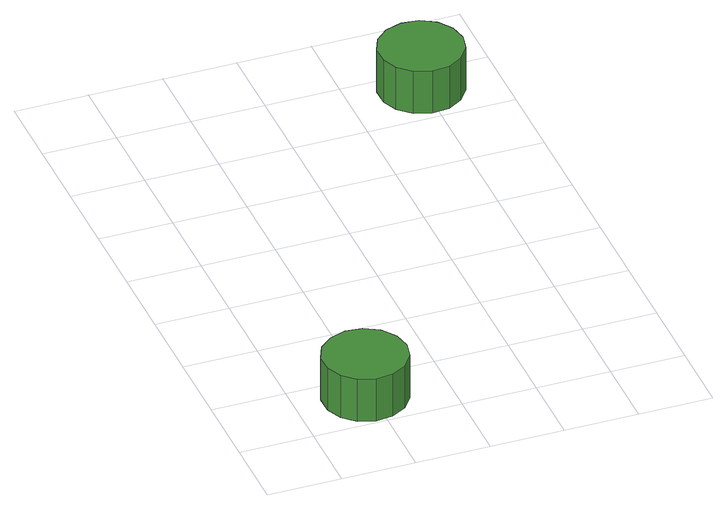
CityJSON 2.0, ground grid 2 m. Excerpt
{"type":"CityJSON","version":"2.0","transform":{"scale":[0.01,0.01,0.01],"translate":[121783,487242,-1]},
"CityObjects":{
"tree1":{"type":"SolitaryVegetationObject","attributes":{"function":"something"},"geometry":[{"type":"MultiSurface","lod":"1","boundaries":[[[0,1,2,3,4,5,6,7,8,9,10,11,12,13,14]],[[15,16,17,18,19,20,21,22,23,24,25,26,27,28,29]],[[0,29,28,1]],[[1,28,27,2]],[[2,27,26,3]],[[3,26,25,4]],[[4,25,24,5]],[[5,24,23,6]],[[6,23,22,7]],[[7,22,21,8]],[[8,21,20,9]],[[9,20,19,10]],[[10,19,18,11]],[[11,18,17,12]],[[12,17,16,13]],[[13,16,15,14]],[[14,15,29,0]]]}]},
"tree2":{"type":"SolitaryVegetationObject","attributes":{"function":"something"},"geometry":[{"type":"MultiSurface","lod":"1","boundaries":[[[30,31,32,33,34,35,36,37,38,39,40,41,42,43,44]],[[45,46,47,48,49,50,51,52,53,54,55,56,57,58,59]],[[30,59,58,31]],[[31,58,57,32]],[[32,57,56,33]],[[33,56,55,34]],[[34,55,54,35]],[[35,54,53,36]],[[36,53,52,37]],[[37,52,51,38]],[[38,51,50,39]],[[39,50,49,40]],[[40,49,48,41]],[[41,48,47,42]],[[42,47,46,43]],[[43,46,45,44]],[[44,45,59,30]]]}]}
},
"vertices":[
[297,119,214],[287,165,214],[259,204,214],[218,227,214],[172,232,214],[127,217,214],[92,186,214],[73,143,214],[73,96,214],[92,53,214],[127,22,214],[172,7,214],[218,12,214],[259,35,214],[287,73,214],[287,73,85],[259,35,85],[218,12,85],[172,7,85],[127,22,85],[92,53,85],[73,96,85],[73,143,85],[92,186,85],[127,217,85],[172,232,85],[218,227,85],[259,204,85],[287,165,85],[297,119,85],
[897,1306,234],[887,1352,234],[860,1390,234],[819,1414,234],[772,1418,234],[727,1404,234],[692,1372,234],[673,1330,234],[673,1282,234],[692,1240,234],[727,1208,234],[772,1194,234],[819,1198,234],[860,1222,234],[887,1260,234],[887,1260,105],[860,1222,105],[819,1198,105],[772,1194,105],[727,1208,105],[692,1240,105],[673,1282,105],[673,1330,105],[692,1372,105],[727,1404,105],[772,1418,105],[819,1414,105],[860,1390,105],[887,1352,105],[897,1306,105]
]}
